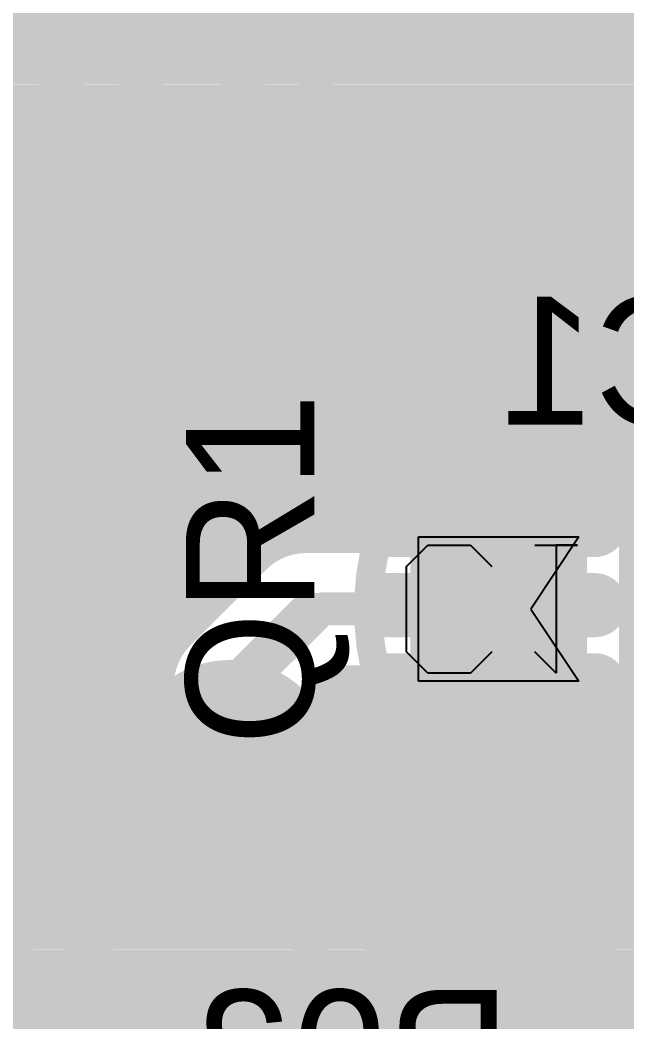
# Model space of a CAD drawing. Header units: millimetres. Extents: x 0.11 to 5.67, y 0.55 to 4.24.
# Drawn here: x 2.8648 to 3.0138, y 1.7963 to 2.0423 of the extents above; entities that cross this region are included whole.
import ezdxf

# ---------------------------------------------------------------- set-up
doc = ezdxf.new("R2010")
doc.units = ezdxf.units.MM
doc.header["$MEASUREMENT"] = 0
for name, color, linetype in [('BottomLayer', 5, 'Continuous'), ('BottomOverlay', 54, 'Continuous'), ('BottomPaste', 16, 'Continuous'), ('BottomSolder', 6, 'Continuous'), ('InternalPlane1', 76, 'Continuous'), ('InternalPlane2', 16, 'Continuous'), ('Mechanical3', 76, 'Continuous'), ('MultiLayer', 9, 'Continuous'), ('TopLayer', 1, 'Continuous'), ('TopOverlay', 2, 'Continuous'), ('TopPaste', 8, 'Continuous'), ('TopSolder', 216, 'Continuous'), ('ViaHoleLayer', 16, 'Continuous')]:
    doc.layers.add(name, color=color, linetype=linetype)

# ---------------------------------------------------------------- blocks, each defined once
blk = doc.blocks.new('AC5032_2_176')
at = {"layer": 'Mechanical3'}
for p, q in [((-0.0479, 0.01967), (-0.05315, 0.01443)), ((-0.03741, 0.01967), (-0.0479, 0.01967)), ((-0.03216, 0.01443), (-0.03741, 0.01967)), ((-0.02166, -0.01181), (-0.02166, 0.01967)), ((-0.02166, 0.01967), (-0.00592, 0.01967)), ((-0.00592, 0.01967), (-0.00067, 0.01443)), ((0.01507, 0.01967), (0.00982, 0.01443)), ((0.01507, -0.01181), (0.01507, 0.01967)), ((-0.05315, 0.01443), (-0.05315, -0.00656)), ((-0.03216, -0.00656), (-0.03216, 0.01443)), ((-0.00067, 0.01443), (-0.00067, 0.00393)), ((-0.00067, 0.00393), (-0.00592, -0.00132)), ((-0.04265, -0.00132), (-0.03216, -0.01181)), ((-0.00592, -0.00132), (-0.02166, -0.00132)), ((-0.01117, -0.00132), (-0.00067, -0.01181)), ((-0.05315, -0.00656), (-0.0479, -0.01181)), ((-0.03741, -0.01181), (-0.03216, -0.00656)), ((-0.0479, -0.01181), (-0.03741, -0.01181)), ((0.00982, -0.01181), (0.02032, -0.01181)), ((0.02032, -0.01181), (0.01507, -0.01181))]:
    blk.add_line(p, q, dxfattribs=at)
at = {"layer": 'TopLayer', "const_width": 0.0124}
for points in [[(-0.11388, 0.03287, 1), (-0.10148, 0.03287, 1)], [(-0.056, 0.03287, 1), (-0.0436, 0.03287, 1)], [(0.0436, 0.03287, 1), (0.056, 0.03287, 1)], [(0.10148, 0.03287, 1), (0.11388, 0.03287, 1)], [(-0.11388, -0.03287, 1), (-0.10148, -0.03287, 1)], [(-0.056, -0.03287, 1), (-0.0436, -0.03287, 1)], [(0.0436, -0.03287, 1), (0.056, -0.03287, 1)], [(0.10148, -0.03287, 1), (0.11388, -0.03287, 1)]]:
    blk.add_lwpolyline(points, format="xyb", close=True, dxfattribs=at)
at = {"layer": 'TopLayer'}
for points in [[(-0.0498, -0.04528), (-0.0498, 0.04528), (-0.10768, -0.04528), (-0.10768, 0.04528)], [(0.10768, -0.04528), (0.10768, 0.04528), (0.0498, -0.04528), (0.0498, 0.04528)], [(-0.0374, -0.03287), (-0.0374, 0.03287), (-0.12008, -0.03287), (-0.12008, 0.03287)], [(0.12008, -0.03287), (0.12008, 0.03287), (0.0374, -0.03287), (0.0374, 0.03287)]]:
    blk.add_solid(points, dxfattribs=at)
at = {"layer": 'TopOverlay', "const_width": 0.00787}
for points in [[(-0.09843, 0.05906), (-0.09843, 0.06299)], [(0.09843, 0.06299), (-0.09843, 0.06299)], [(0.09843, 0.05906), (0.09843, 0.06299)], [(-0.09843, -0.06299), (-0.09843, -0.05906)], [(0.09843, -0.06299), (0.09843, -0.05906)], [(0.09843, -0.06299), (-0.09843, -0.06299)]]:
    blk.add_lwpolyline(points, dxfattribs=at)
at = {"layer": 'TopOverlay', "const_width": 0.00394}
for points in [[(-0.10039, 0.06299, 1), (-0.09646, 0.06299, 1)], [(-0.10039, 0.06299, 1), (-0.09646, 0.06299, 1)], [(0.09646, 0.06299, 1), (0.10039, 0.06299, 1)], [(0.09646, 0.06299, 1), (0.10039, 0.06299, 1)], [(-0.10039, 0.05906, 1), (-0.09646, 0.05906, 1)], [(0.09646, 0.05906, 1), (0.10039, 0.05906, 1)], [(-0.10039, -0.05906, 1), (-0.09646, -0.05906, 1)], [(0.09646, -0.05906, 1), (0.10039, -0.05906, 1)], [(-0.10039, -0.06299, 1), (-0.09646, -0.06299, 1)], [(-0.10039, -0.06299, 1), (-0.09646, -0.06299, 1)], [(0.09646, -0.06299, 1), (0.10039, -0.06299, 1)], [(0.09646, -0.06299, 1), (0.10039, -0.06299, 1)]]:
    blk.add_lwpolyline(points, format="xyb", close=True, dxfattribs=at)
at = {"layer": 'TopPaste', "const_width": 0.0124}
for points in [[(-0.11388, 0.03287, 1), (-0.10148, 0.03287, 1)], [(-0.056, 0.03287, 1), (-0.0436, 0.03287, 1)], [(0.0436, 0.03287, 1), (0.056, 0.03287, 1)], [(0.10148, 0.03287, 1), (0.11388, 0.03287, 1)], [(-0.11388, -0.03287, 1), (-0.10148, -0.03287, 1)], [(-0.056, -0.03287, 1), (-0.0436, -0.03287, 1)], [(0.0436, -0.03287, 1), (0.056, -0.03287, 1)], [(0.10148, -0.03287, 1), (0.11388, -0.03287, 1)]]:
    blk.add_lwpolyline(points, format="xyb", close=True, dxfattribs=at)
at = {"layer": 'TopPaste'}
for points in [[(-0.0498, -0.04528), (-0.0498, 0.04528), (-0.10768, -0.04528), (-0.10768, 0.04528)], [(0.10768, -0.04528), (0.10768, 0.04528), (0.0498, -0.04528), (0.0498, 0.04528)], [(-0.0374, -0.03287), (-0.0374, 0.03287), (-0.12008, -0.03287), (-0.12008, 0.03287)], [(0.12008, -0.03287), (0.12008, 0.03287), (0.0374, -0.03287), (0.0374, 0.03287)]]:
    blk.add_solid(points, dxfattribs=at)
at = {"layer": 'TopSolder', "const_width": 0.01437}
for points in [[(-0.11486, 0.03287, 1), (-0.10049, 0.03287, 1)], [(-0.05699, 0.03287, 1), (-0.04262, 0.03287, 1)], [(0.04262, 0.03287, 1), (0.05699, 0.03287, 1)], [(0.10049, 0.03287, 1), (0.11486, 0.03287, 1)], [(-0.11486, -0.03287, 1), (-0.10049, -0.03287, 1)], [(-0.05699, -0.03287, 1), (-0.04262, -0.03287, 1)], [(0.04262, -0.03287, 1), (0.05699, -0.03287, 1)], [(0.10049, -0.03287, 1), (0.11486, -0.03287, 1)]]:
    blk.add_lwpolyline(points, format="xyb", close=True, dxfattribs=at)
at = {"layer": 'TopSolder'}
for points in [[(-0.0498, -0.04724), (-0.0498, 0.04724), (-0.10768, -0.04724), (-0.10768, 0.04724)], [(0.10768, -0.04724), (0.10768, 0.04724), (0.0498, -0.04724), (0.0498, 0.04724)], [(-0.03543, -0.03287), (-0.03543, 0.03287), (-0.12205, -0.03287), (-0.12205, 0.03287)], [(0.12205, -0.03287), (0.12205, 0.03287), (0.03543, -0.03287), (0.03543, 0.03287)]]:
    blk.add_solid(points, dxfattribs=at)
blk = doc.blocks.new('LQFP48_192')
at = {"layer": 'TopLayer', "const_width": 0.01181}
for points in [[(-0.13976, 0.10827), (-0.19094, 0.10827)], [(-0.13976, 0.08858), (-0.19094, 0.08858)], [(-0.13976, 0.0689), (-0.19094, 0.0689)], [(-0.13976, 0.04921), (-0.19094, 0.04921)], [(-0.13976, 0.02953), (-0.19094, 0.02953)], [(-0.13976, 0.00984), (-0.19094, 0.00984)], [(-0.13976, -0.00984), (-0.19094, -0.00984)], [(-0.13976, -0.02953), (-0.19094, -0.02953)], [(-0.13976, -0.04921), (-0.19094, -0.04921)], [(-0.13976, -0.0689), (-0.19094, -0.0689)], [(-0.13976, -0.08858), (-0.19094, -0.08858)], [(-0.13976, -0.10827), (-0.19094, -0.10827)]]:
    blk.add_lwpolyline(points, dxfattribs=at)
at = {"layer": 'TopLayer', "const_width": 0.00591}
for points in [[(-0.1939, 0.10827, 1), (-0.18799, 0.10827, 1)], [(-0.14272, 0.10827, 1), (-0.13681, 0.10827, 1)], [(-0.1939, 0.08858, 1), (-0.18799, 0.08858, 1)], [(-0.14272, 0.08858, 1), (-0.13681, 0.08858, 1)], [(-0.1939, 0.0689, 1), (-0.18799, 0.0689, 1)], [(-0.14272, 0.0689, 1), (-0.13681, 0.0689, 1)], [(-0.1939, 0.04921, 1), (-0.18799, 0.04921, 1)], [(-0.14272, 0.04921, 1), (-0.13681, 0.04921, 1)], [(-0.1939, 0.02953, 1), (-0.18799, 0.02953, 1)], [(-0.14272, 0.02953, 1), (-0.13681, 0.02953, 1)], [(-0.1939, 0.00984, 1), (-0.18799, 0.00984, 1)], [(-0.14272, 0.00984, 1), (-0.13681, 0.00984, 1)], [(-0.1939, -0.00984, 1), (-0.18799, -0.00984, 1)], [(-0.14272, -0.00984, 1), (-0.13681, -0.00984, 1)], [(-0.1939, -0.02953, 1), (-0.18799, -0.02953, 1)], [(-0.14272, -0.02953, 1), (-0.13681, -0.02953, 1)], [(-0.1939, -0.04921, 1), (-0.18799, -0.04921, 1)], [(-0.14272, -0.04921, 1), (-0.13681, -0.04921, 1)], [(-0.1939, -0.0689, 1), (-0.18799, -0.0689, 1)], [(-0.14272, -0.0689, 1), (-0.13681, -0.0689, 1)], [(-0.1939, -0.08858, 1), (-0.18799, -0.08858, 1)], [(-0.14272, -0.08858, 1), (-0.13681, -0.08858, 1)], [(-0.1939, -0.10827, 1), (-0.18799, -0.10827, 1)], [(-0.14272, -0.10827, 1), (-0.13681, -0.10827, 1)]]:
    blk.add_lwpolyline(points, format="xyb", close=True, dxfattribs=at)
at = {"layer": 'TopPaste', "const_width": 0.01181}
for points in [[(-0.13976, 0.10827), (-0.19094, 0.10827)], [(-0.13976, 0.08858), (-0.19094, 0.08858)], [(-0.13976, 0.0689), (-0.19094, 0.0689)], [(-0.13976, 0.04921), (-0.19094, 0.04921)], [(-0.13976, 0.02953), (-0.19094, 0.02953)], [(-0.13976, 0.00984), (-0.19094, 0.00984)], [(-0.13976, -0.00984), (-0.19094, -0.00984)], [(-0.13976, -0.02953), (-0.19094, -0.02953)], [(-0.13976, -0.04921), (-0.19094, -0.04921)], [(-0.13976, -0.0689), (-0.19094, -0.0689)], [(-0.13976, -0.08858), (-0.19094, -0.08858)], [(-0.13976, -0.10827), (-0.19094, -0.10827)]]:
    blk.add_lwpolyline(points, dxfattribs=at)
at = {"layer": 'TopPaste', "const_width": 0.00591}
for points in [[(-0.1939, 0.10827, 1), (-0.18799, 0.10827, 1)], [(-0.14272, 0.10827, 1), (-0.13681, 0.10827, 1)], [(-0.1939, 0.08858, 1), (-0.18799, 0.08858, 1)], [(-0.14272, 0.08858, 1), (-0.13681, 0.08858, 1)], [(-0.1939, 0.0689, 1), (-0.18799, 0.0689, 1)], [(-0.14272, 0.0689, 1), (-0.13681, 0.0689, 1)], [(-0.1939, 0.04921, 1), (-0.18799, 0.04921, 1)], [(-0.14272, 0.04921, 1), (-0.13681, 0.04921, 1)], [(-0.1939, 0.02953, 1), (-0.18799, 0.02953, 1)], [(-0.14272, 0.02953, 1), (-0.13681, 0.02953, 1)], [(-0.1939, 0.00984, 1), (-0.18799, 0.00984, 1)], [(-0.14272, 0.00984, 1), (-0.13681, 0.00984, 1)], [(-0.1939, -0.00984, 1), (-0.18799, -0.00984, 1)], [(-0.14272, -0.00984, 1), (-0.13681, -0.00984, 1)], [(-0.1939, -0.02953, 1), (-0.18799, -0.02953, 1)], [(-0.14272, -0.02953, 1), (-0.13681, -0.02953, 1)], [(-0.1939, -0.04921, 1), (-0.18799, -0.04921, 1)], [(-0.14272, -0.04921, 1), (-0.13681, -0.04921, 1)], [(-0.1939, -0.0689, 1), (-0.18799, -0.0689, 1)], [(-0.14272, -0.0689, 1), (-0.13681, -0.0689, 1)], [(-0.1939, -0.08858, 1), (-0.18799, -0.08858, 1)], [(-0.14272, -0.08858, 1), (-0.13681, -0.08858, 1)], [(-0.1939, -0.10827, 1), (-0.18799, -0.10827, 1)], [(-0.14272, -0.10827, 1), (-0.13681, -0.10827, 1)]]:
    blk.add_lwpolyline(points, format="xyb", close=True, dxfattribs=at)
at = {"layer": 'TopSolder', "const_width": 0.01575}
for points in [[(-0.13976, 0.10827), (-0.19094, 0.10827)], [(-0.13976, 0.08858), (-0.19094, 0.08858)], [(-0.13976, 0.0689), (-0.19094, 0.0689)], [(-0.13976, 0.04921), (-0.19094, 0.04921)], [(-0.13976, 0.02953), (-0.19094, 0.02953)], [(-0.13976, 0.00984), (-0.19094, 0.00984)], [(-0.13976, -0.00984), (-0.19094, -0.00984)], [(-0.13976, -0.02953), (-0.19094, -0.02953)], [(-0.13976, -0.04921), (-0.19094, -0.04921)], [(-0.13976, -0.0689), (-0.19094, -0.0689)], [(-0.13976, -0.08858), (-0.19094, -0.08858)], [(-0.13976, -0.10827), (-0.19094, -0.10827)]]:
    blk.add_lwpolyline(points, dxfattribs=at)
at = {"layer": 'TopSolder', "const_width": 0.00787}
for points in [[(-0.19488, 0.10827, 1), (-0.18701, 0.10827, 1)], [(-0.1437, 0.10827, 1), (-0.13583, 0.10827, 1)], [(-0.19488, 0.08858, 1), (-0.18701, 0.08858, 1)], [(-0.1437, 0.08858, 1), (-0.13583, 0.08858, 1)], [(-0.19488, 0.0689, 1), (-0.18701, 0.0689, 1)], [(-0.1437, 0.0689, 1), (-0.13583, 0.0689, 1)], [(-0.19488, 0.04921, 1), (-0.18701, 0.04921, 1)], [(-0.1437, 0.04921, 1), (-0.13583, 0.04921, 1)], [(-0.19488, 0.02953, 1), (-0.18701, 0.02953, 1)], [(-0.1437, 0.02953, 1), (-0.13583, 0.02953, 1)], [(-0.19488, 0.00984, 1), (-0.18701, 0.00984, 1)], [(-0.1437, 0.00984, 1), (-0.13583, 0.00984, 1)], [(-0.19488, -0.00984, 1), (-0.18701, -0.00984, 1)], [(-0.1437, -0.00984, 1), (-0.13583, -0.00984, 1)], [(-0.19488, -0.02953, 1), (-0.18701, -0.02953, 1)], [(-0.1437, -0.02953, 1), (-0.13583, -0.02953, 1)], [(-0.19488, -0.04921, 1), (-0.18701, -0.04921, 1)], [(-0.1437, -0.04921, 1), (-0.13583, -0.04921, 1)], [(-0.19488, -0.0689, 1), (-0.18701, -0.0689, 1)], [(-0.1437, -0.0689, 1), (-0.13583, -0.0689, 1)], [(-0.19488, -0.08858, 1), (-0.18701, -0.08858, 1)], [(-0.1437, -0.08858, 1), (-0.13583, -0.08858, 1)], [(-0.19488, -0.10827, 1), (-0.18701, -0.10827, 1)], [(-0.1437, -0.10827, 1), (-0.13583, -0.10827, 1)]]:
    blk.add_lwpolyline(points, format="xyb", close=True, dxfattribs=at)
blk = doc.blocks.new('CC0603_B_278')
at = {"layer": 'BottomLayer'}
for points in [[(-0.05315, -0.01772), (-0.01378, -0.01772), (-0.05315, 0.01772), (-0.01378, 0.01772)], [(0.05315, 0.01772), (0.01378, 0.01772), (0.05315, -0.01772), (0.01378, -0.01772)]]:
    blk.add_solid(points, dxfattribs=at)
at = {"layer": 'BottomOverlay', "const_width": 0.00701}
for points in [[(-0.06031, -0.02558, -0.201181), (-0.06035, 0.02547)], [(0.06042, 0.02547, -0.201181), (0.06038, -0.02558)]]:
    blk.add_lwpolyline(points, format="xyb", dxfattribs=at)
at = {"layer": 'BottomOverlay', "const_width": 0.0035}
for points in [[(-0.0621, 0.02547, 1), (-0.0586, 0.02547, 1)], [(-0.06172, 0.0255, 1), (-0.05821, 0.0255, 1)], [(0.05828, 0.0255, 1), (0.06179, 0.0255, 1)], [(0.05867, 0.02547, 1), (0.06217, 0.02547, 1)], [(-0.06206, -0.02558, 1), (-0.05856, -0.02558, 1)], [(-0.06179, -0.02559, 1), (-0.05829, -0.02559, 1)], [(0.05829, -0.02559, 1), (0.06179, -0.02559, 1)], [(0.05863, -0.02558, 1), (0.06213, -0.02558, 1)]]:
    blk.add_lwpolyline(points, format="xyb", close=True, dxfattribs=at)
at = {"layer": 'BottomOverlay', "const_width": 0.00701}
for points in [[(-0.05996, 0.0255), (0.06004, 0.0255)], [(-0.06004, -0.02559), (0.06004, -0.02559)]]:
    blk.add_lwpolyline(points, dxfattribs=at)
at = {"layer": 'BottomPaste'}
for p, q in [((-0.05315, -0.01772), (-0.05315, 0.01772)), ((-0.05315, 0.01772), (-0.01378, 0.01772)), ((-0.01378, 0.01772), (-0.02559, 0)), ((0.02559, 0), (0.01378, 0.01772)), ((0.01378, 0.01772), (0.05315, 0.01772)), ((0.05315, 0.01772), (0.05315, -0.01772)), ((-0.02559, 0), (-0.01378, -0.01772)), ((0.01378, -0.01772), (0.02559, 0)), ((-0.01378, -0.01772), (-0.05315, -0.01772)), ((0.05315, -0.01772), (0.01378, -0.01772))]:
    blk.add_line(p, q, dxfattribs=at)
at = {"layer": 'BottomSolder'}
for points in [[(-0.05512, -0.01969), (-0.01181, -0.01969), (-0.05512, 0.01969), (-0.01181, 0.01969)], [(0.05512, 0.01969), (0.01181, 0.01969), (0.05512, -0.01969), (0.01181, -0.01969)]]:
    blk.add_solid(points, dxfattribs=at)
at = {"layer": 'Mechanical3'}
for p, q in [((-0.0561, 0.0105), (-0.05085, 0.01575)), ((-0.05085, 0.01575), (-0.04036, 0.01575)), ((-0.04036, 0.01575), (-0.03511, 0.0105)), ((-0.02462, 0.01575), (-0.01412, 0.01575)), ((-0.01412, 0.01575), (-0.01937, 0.01575)), ((-0.01937, 0.01575), (-0.01937, -0.01574)), ((-0.0561, -0.01049), (-0.0561, 0.0105)), ((-0.05085, -0.01574), (-0.0561, -0.01049)), ((-0.03511, -0.01049), (-0.04036, -0.01574)), ((-0.01937, -0.01574), (-0.02462, -0.01049)), ((-0.04036, -0.01574), (-0.05085, -0.01574))]:
    blk.add_line(p, q, dxfattribs=at)

msp = doc.modelspace()

# ---------------------------------------------------------------- linework, layer by layer
at = {"layer": 'BottomLayer', "const_width": 0.00787}
for points in [[(2.9141, 2.0485, -0.198912), (2.90157, 2.04331)], [(2.9141, 2.0485, -0.198912), (2.90157, 2.04331)], [(2.92251, 1.91017, -0.198912), (2.93504, 1.91535)], [(2.92251, 1.91017, -0.198912), (2.93504, 1.91535)], [(2.89862, 1.87894, -0.198912), (2.90381, 1.89146)], [(2.89862, 1.87894, -0.198912), (2.90381, 1.89146)], [(2.94193, 1.85925, -1.513516), (2.89862, 1.87772)], [(2.93692, 1.87446, -0.160474), (2.94193, 1.85925)]]:
    msp.add_lwpolyline(points, format="xyb", dxfattribs=at)
for points in [[(2.91136, 2.04625), (3.0876, 2.04625)], [(2.73372, 2.04331), (2.90157, 2.04331)], [(2.72879, 2.03838), (3.0876, 2.03838)], [(2.72835, 2.03051), (3.0876, 2.03051)], [(2.72835, 2.02263), (3.0876, 2.02263)], [(2.72835, 2.01476), (3.0876, 2.01476)], [(2.72835, 2.00688), (3.0876, 2.00688)], [(2.72835, 1.99901), (3.0876, 1.99901)], [(2.72835, 1.99114), (3.0876, 1.99114)], [(2.72835, 1.98326), (3.27264, 1.98326)], [(2.72835, 1.97539), (3.27264, 1.97539)], [(2.72835, 1.96751), (3.24439, 1.96751)], [(2.72835, 1.95964), (3.23872, 1.95964)], [(2.72835, 1.95177), (3.23651, 1.95177)], [(2.72835, 1.94389), (3.2305, 1.94389)], [(2.72835, 1.93602), (3.22263, 1.93602)], [(2.72835, 1.92814), (2.94882, 1.92814)], [(2.94882, 1.92913), (3.01575, 1.92913)], [(2.94882, 1.91535), (2.94882, 1.92913)], [(3.01575, 1.86614), (3.01575, 1.92913)], [(3.01575, 1.92814), (3.21819, 1.92814)], [(3.01772, 1.92717), (3.08071, 1.92717)], [(3.01772, 1.86811), (3.01772, 1.92717)], [(2.72835, 1.92027), (2.94882, 1.92027)], [(2.93504, 1.91535), (2.94882, 1.91535)], [(2.72835, 1.9124), (2.92524, 1.9124)], [(2.90381, 1.89146), (2.92251, 1.91017)], [(2.72835, 1.90452), (2.91687, 1.90452)], [(2.72835, 1.89665), (2.90899, 1.89665)], [(2.91634, 1.87894), (2.93504, 1.89764)], [(2.93504, 1.89764), (2.98228, 1.89764)], [(2.72835, 1.88877), (2.9016, 1.88877)], [(2.72835, 1.8809), (2.89873, 1.8809)], [(2.91634, 1.85925), (2.91634, 1.87894)], [(2.93692, 1.87446), (2.94238, 1.87992)], [(2.94238, 1.87992), (2.94882, 1.87992)], [(2.94882, 1.86614), (2.94882, 1.87992)], [(2.72835, 1.87303), (2.89477, 1.87303)], [(2.93791, 1.87303), (2.94882, 1.87303)], [(2.94882, 1.86614), (3.01575, 1.86614)], [(3.01772, 1.86811), (3.08071, 1.86811)], [(2.73254, 1.86515), (2.89144, 1.86515)], [(2.94124, 1.86515), (3.08661, 1.86515)], [(2.74041, 1.85728), (2.89082, 1.85728)], [(2.94185, 1.85728), (3.08661, 1.85728)], [(2.74829, 1.8494), (2.89272, 1.8494)], [(2.93996, 1.8494), (3.08661, 1.8494)], [(2.75616, 1.84153), (2.89788, 1.84153)], [(2.9348, 1.84153), (3.08661, 1.84153)], [(2.76404, 1.83366), (3.08465, 1.83366)], [(2.77191, 1.82578), (3.08465, 1.82578)], [(2.77978, 1.81791), (3.08465, 1.81791)], [(2.78766, 1.81003), (3.08465, 1.81003)], [(2.79553, 1.80216), (3.08465, 1.80216)], [(2.80341, 1.79429), (3.08465, 1.79429)]]:
    msp.add_lwpolyline(points, dxfattribs=at)
at = {"layer": 'BottomLayer'}
for points, const_width in [([(2.89961, 2.04331, 1), (2.90354, 2.04331, 1)], 0.00394), ([(2.89961, 2.04331, 1), (2.90354, 2.04331, 1)], 0.00394), ([(2.89961, 2.04331, 1), (2.90354, 2.04331, 1)], 0.00394), ([(2.94685, 1.92913, 1), (2.95079, 1.92913, 1)], 0.00394), ([(2.94685, 1.92913, 1), (2.95079, 1.92913, 1)], 0.00394), ([(2.94685, 1.92814, 1), (2.95079, 1.92814, 1)], 0.00394), ([(3.01378, 1.92913, 1), (3.01772, 1.92913, 1)], 0.00394), ([(3.01378, 1.92913, 1), (3.01772, 1.92913, 1)], 0.00394), ([(3.01378, 1.92814, 1), (3.01772, 1.92814, 1)], 0.00394), ([(3.01575, 1.92717, 1), (3.01968, 1.92717, 1)], 0.00394), ([(3.01575, 1.92717, 1), (3.01968, 1.92717, 1)], 0.00394), ([(2.94685, 1.92027, 1), (2.95079, 1.92027, 1)], 0.00394), ([(2.93307, 1.91535, 1), (2.93701, 1.91535, 1)], 0.00394), ([(2.93307, 1.91535, 1), (2.93701, 1.91535, 1)], 0.00394), ([(2.93307, 1.91535, 1), (2.93701, 1.91535, 1)], 0.00394), ([(2.94685, 1.91535, 1), (2.95079, 1.91535, 1)], 0.00394), ([(2.94685, 1.91535, 1), (2.95079, 1.91535, 1)], 0.00394), ([(2.92327, 1.9124, 1), (2.92721, 1.9124, 1)], 0.00394), ([(2.92054, 1.91017, 1), (2.92448, 1.91017, 1)], 0.00394), ([(2.92054, 1.91017, 1), (2.92448, 1.91017, 1)], 0.00394), ([(2.92054, 1.91017, 1), (2.92448, 1.91017, 1)], 0.00394), ([(2.9149, 1.90452, 1), (2.91884, 1.90452, 1)], 0.00394), ([(2.90703, 1.89665, 1), (2.91096, 1.89665, 1)], 0.00394), ([(2.93307, 1.89764, 1), (2.93701, 1.89764, 1)], 0.00394), ([(2.93307, 1.89764, 1), (2.93701, 1.89764, 1)], 0.00394), ([(2.98031, 1.89764, 1), (2.98425, 1.89764, 1)], 0.00394), ([(2.90184, 1.89146, 1), (2.90578, 1.89146, 1)], 0.00394), ([(2.90184, 1.89146, 1), (2.90578, 1.89146, 1)], 0.00394), ([(2.90184, 1.89146, 1), (2.90578, 1.89146, 1)], 0.00394), ([(2.89964, 1.88877, 1), (2.90357, 1.88877, 1)], 0.00394), ([(2.89676, 1.8809, 1), (2.9007, 1.8809, 1)], 0.00394), ([(2.89665, 1.87894, 1), (2.90059, 1.87894, 1)], 0.00394), ([(2.89665, 1.87894, 1), (2.90059, 1.87894, 1)], 0.00394), ([(2.91437, 1.87894, 1), (2.91831, 1.87894, 1)], 0.00394), ([(2.91437, 1.87894, 1), (2.91831, 1.87894, 1)], 0.00394), ([(2.94041, 1.87992, 1), (2.94435, 1.87992, 1)], 0.00394), ([(2.94041, 1.87992, 1), (2.94435, 1.87992, 1)], 0.00394), ([(2.94685, 1.87992, 1), (2.95079, 1.87992, 1)], 0.00394), ([(2.94685, 1.87992, 1), (2.95079, 1.87992, 1)], 0.00394), ([(2.89665, 1.87772, 1), (2.90059, 1.87772, 1)], 0.00394), ([(2.93495, 1.87446, 1), (2.93889, 1.87446, 1)], 0.00394), ([(2.93495, 1.87446, 1), (2.93889, 1.87446, 1)], 0.00394), ([(2.8928, 1.87303, 1), (2.89674, 1.87303, 1)], 0.00394), ([(2.93594, 1.87303, 1), (2.93987, 1.87303, 1)], 0.00394), ([(2.94685, 1.87303, 1), (2.95079, 1.87303, 1)], 0.00394), ([(2.91043, 1.85925, 1), (2.92224, 1.85925, 1)], 0.01181), ([(2.94685, 1.86614, 1), (2.95079, 1.86614, 1)], 0.00394), ([(2.94685, 1.86614, 1), (2.95079, 1.86614, 1)], 0.00394), ([(3.01378, 1.86614, 1), (3.01772, 1.86614, 1)], 0.00394), ([(3.01378, 1.86614, 1), (3.01772, 1.86614, 1)], 0.00394), ([(3.01575, 1.86811, 1), (3.01968, 1.86811, 1)], 0.00394), ([(3.01575, 1.86811, 1), (3.01968, 1.86811, 1)], 0.00394), ([(2.88947, 1.86515, 1), (2.89341, 1.86515, 1)], 0.00394), ([(2.93927, 1.86515, 1), (2.94321, 1.86515, 1)], 0.00394), ([(2.91437, 1.85925, 1), (2.91831, 1.85925, 1)], 0.00394), ([(2.93996, 1.85925, 1), (2.9439, 1.85925, 1)], 0.00394), ([(2.93996, 1.85925, 1), (2.9439, 1.85925, 1)], 0.00394), ([(2.88886, 1.85728, 1), (2.89279, 1.85728, 1)], 0.00394), ([(2.93988, 1.85728, 1), (2.94382, 1.85728, 1)], 0.00394), ([(2.89075, 1.8494, 1), (2.89469, 1.8494, 1)], 0.00394), ([(2.93799, 1.8494, 1), (2.94193, 1.8494, 1)], 0.00394), ([(2.89591, 1.84153, 1), (2.89985, 1.84153, 1)], 0.00394), ([(2.93283, 1.84153, 1), (2.93677, 1.84153, 1)], 0.00394)]:
    msp.add_lwpolyline(points, format="xyb", close=True, dxfattribs=dict(at, const_width=const_width))
at = {"layer": 'InternalPlane1', "const_width": 0.02591}
msp.add_lwpolyline([(2.90339, 1.85925, 1), (2.92929, 1.85925, 1)], format="xyb", close=True, dxfattribs=at)
at = {"layer": 'InternalPlane2', "const_width": 0.02591}
msp.add_lwpolyline([(3.0215, 1.95768, 1), (3.0474, 1.95768, 1)], format="xyb", close=True, dxfattribs=at)
at = {"layer": 'MultiLayer', "const_width": 0.01181}
msp.add_lwpolyline([(2.91043, 1.85925, 1), (2.92224, 1.85925, 1)], format="xyb", close=True, dxfattribs=at)
at = {"layer": 'TopLayer', "const_width": 0.00787}
for points in [[(2.72146, 2.22466), (2.93135, 2.01476)], [(2.68602, 2.21555), (2.92421, 1.97736)], [(2.70374, 2.21732), (2.92401, 1.99705)], [(2.89986, 2.04625), (2.93767, 2.04625)], [(2.90774, 2.03838), (2.93514, 2.03838)], [(2.91561, 2.03051), (2.93595, 2.03051)], [(2.92348, 2.02263), (2.93594, 2.02263)], [(2.93135, 2.01476), (2.93514, 2.01476)], [(2.87992, 1.9966), (2.91169, 1.96483)], [(2.87992, 1.98906), (2.87992, 1.9966)], [(2.92401, 1.99705), (2.98031, 1.99705)], [(2.87992, 1.99114), (2.88538, 1.99114)], [(2.89048, 1.98398), (2.91876, 1.95571)], [(2.92421, 1.97736), (2.98031, 1.97736)], [(2.82087, 1.97146), (2.87795, 1.97146)], [(2.87795, 1.97146), (2.91142, 1.93799)], [(2.91482, 1.95964), (2.93712, 1.95964)], [(2.92421, 1.95965), (2.93712, 1.95965)], [(2.94095, 1.95768), (2.98031, 1.95768)], [(2.98031, 1.95768), (3.03445, 1.95768)], [(2.98031, 1.95768), (3.01968, 1.95768)], [(2.91876, 1.95571), (2.93712, 1.95571)], [(2.87992, 1.94443), (2.89889, 1.92546)], [(2.91142, 1.93799), (2.98031, 1.93799)], [(2.8791, 1.93602), (2.88834, 1.93602)], [(2.87562, 1.92814), (2.89621, 1.92814)], [(2.85484, 1.86907), (2.90669, 1.92092)], [(2.86754, 1.92027), (2.90604, 1.92027)], [(2.8248, 1.81398), (2.92913, 1.91831)], [(2.92913, 1.91831), (2.98031, 1.91831)], [(2.74025, 1.9124), (2.89817, 1.9124)], [(2.74025, 1.90452), (2.89029, 1.90452)], [(2.97956, 1.89787), (2.98031, 1.89862)], [(2.74025, 1.89665), (2.88242, 1.89665)], [(2.91634, 1.875), (2.93921, 1.89787)], [(2.93921, 1.89787), (2.97956, 1.89787)], [(2.64075, 1.88877), (2.87455, 1.88877)], [(2.64075, 1.8809), (2.86667, 1.8809)], [(2.91634, 1.85925), (2.91634, 1.875)], [(2.8799, 1.84402), (2.89107, 1.85519)], [(2.88529, 1.8494), (2.89272, 1.8494)], [(2.87992, 1.78504), (2.87992, 1.84291)], [(2.87992, 1.84153), (2.89788, 1.84153)], [(2.87992, 1.83366), (2.93595, 1.83366)], [(2.87992, 1.82578), (2.93594, 1.82578)], [(2.87992, 1.81791), (2.93514, 1.81791)], [(2.87992, 1.81003), (2.93768, 1.81003)], [(2.87992, 1.80216), (2.94615, 1.80216)], [(3.01448, 1.80216), (3.02334, 1.80216)], [(2.95472, 1.8002), (3.00591, 1.8002)], [(2.87992, 1.79429), (3.01862, 1.79429)]]:
    msp.add_lwpolyline(points, dxfattribs=at)
for points in [[(2.93768, 2.02657, -0.57735), (2.95472, 2.0561)], [(3.00591, 2.0561, -0.414214), (3.02559, 2.03642)], [(2.93514, 2.01476, -0.157219), (2.93768, 2.02657)], [(2.87992, 1.98906, -0.170128), (2.89048, 1.98398)], [(2.87992, 1.98906, -0.170128), (2.89048, 1.98398)], [(2.92421, 1.95965, -0.198912), (2.91169, 1.96483)], [(2.92421, 1.95965, -0.198912), (2.91169, 1.96483)], [(2.93712, 1.95571, -0.05573), (2.93712, 1.95965)], [(2.87992, 1.94252, -0.414214), (2.85374, 1.91634)], [(2.90669, 1.92092, -0.129538), (2.89889, 1.92546)], [(2.90669, 1.92092, -0.129538), (2.89889, 1.92546)], [(2.93518, 1.84194, -0.626637), (2.89107, 1.85519)], [(2.93768, 1.82972, -0.162493), (2.93518, 1.84194)], [(2.95472, 1.8002, -0.57735), (2.93768, 1.82972)], [(3.02559, 1.81988, -0.414214), (3.00591, 1.8002)]]:
    msp.add_lwpolyline(points, format="xyb", dxfattribs=at)
at = {"layer": 'TopLayer'}
for points, const_width in [([(2.90577, 2.03838, 1), (2.90971, 2.03838, 1)], 0.00394), ([(2.93317, 2.03838, 1), (2.93711, 2.03838, 1)], 0.00394), ([(2.91364, 2.03051, 1), (2.91758, 2.03051, 1)], 0.00394), ([(2.93398, 2.03051, 1), (2.93792, 2.03051, 1)], 0.00394), ([(2.93571, 2.02657, 1), (2.93965, 2.02657, 1)], 0.00394), ([(2.93571, 2.02657, 1), (2.93965, 2.02657, 1)], 0.00394), ([(2.92152, 2.02263, 1), (2.92545, 2.02263, 1)], 0.00394), ([(2.93398, 2.02263, 1), (2.93791, 2.02263, 1)], 0.00394), ([(2.92938, 2.01476, 1), (2.93332, 2.01476, 1)], 0.00394), ([(2.92938, 2.01476, 1), (2.93332, 2.01476, 1)], 0.00394), ([(2.93317, 2.01476, 1), (2.93711, 2.01476, 1)], 0.00394), ([(2.93317, 2.01476, 1), (2.93711, 2.01476, 1)], 0.00394), ([(2.87795, 1.9966, 1), (2.88189, 1.9966, 1)], 0.00394), ([(2.87795, 1.9966, 1), (2.88189, 1.9966, 1)], 0.00394), ([(2.92205, 1.99705, 1), (2.92598, 1.99705, 1)], 0.00394), ([(2.92205, 1.99705, 1), (2.92598, 1.99705, 1)], 0.00394), ([(2.97835, 1.99705, 1), (2.98228, 1.99705, 1)], 0.00394), ([(2.87795, 1.99114, 1), (2.88189, 1.99114, 1)], 0.00394), ([(2.88342, 1.99114, 1), (2.88735, 1.99114, 1)], 0.00394), ([(2.87795, 1.98906, 1), (2.88189, 1.98906, 1)], 0.00394), ([(2.87795, 1.98906, 1), (2.88189, 1.98906, 1)], 0.00394), ([(2.87795, 1.98906, 1), (2.88189, 1.98906, 1)], 0.00394), ([(2.88851, 1.98398, 1), (2.89245, 1.98398, 1)], 0.00394), ([(2.88851, 1.98398, 1), (2.89245, 1.98398, 1)], 0.00394), ([(2.88851, 1.98398, 1), (2.89245, 1.98398, 1)], 0.00394), ([(2.92224, 1.97736, 1), (2.92618, 1.97736, 1)], 0.00394), ([(2.92224, 1.97736, 1), (2.92618, 1.97736, 1)], 0.00394), ([(2.97835, 1.97736, 1), (2.98228, 1.97736, 1)], 0.00394), ([(2.87598, 1.97146, 1), (2.87992, 1.97146, 1)], 0.00394), ([(2.87598, 1.97146, 1), (2.87992, 1.97146, 1)], 0.00394), ([(2.90972, 1.96483, 1), (2.91365, 1.96483, 1)], 0.00394), ([(2.90972, 1.96483, 1), (2.91365, 1.96483, 1)], 0.00394), ([(2.90972, 1.96483, 1), (2.91365, 1.96483, 1)], 0.00394), ([(2.91286, 1.95964, 1), (2.91679, 1.95964, 1)], 0.00394), ([(2.92224, 1.95965, 1), (2.92618, 1.95965, 1)], 0.00394), ([(2.92224, 1.95965, 1), (2.92618, 1.95965, 1)], 0.00394), ([(2.92224, 1.95965, 1), (2.92618, 1.95965, 1)], 0.00394), ([(2.93515, 1.95965, 1), (2.93909, 1.95965, 1)], 0.00394), ([(2.93515, 1.95964, 1), (2.93909, 1.95964, 1)], 0.00394), ([(2.93515, 1.95965, 1), (2.93909, 1.95965, 1)], 0.00394), ([(2.93898, 1.95768, 1), (2.94291, 1.95768, 1)], 0.00394), ([(2.97835, 1.95768, 1), (2.98228, 1.95768, 1)], 0.00394), ([(2.97835, 1.95768, 1), (2.98228, 1.95768, 1)], 0.00394), ([(2.97835, 1.95768, 1), (2.98228, 1.95768, 1)], 0.00394), ([(2.91679, 1.95571, 1), (2.92072, 1.95571, 1)], 0.00394), ([(2.91679, 1.95571, 1), (2.92072, 1.95571, 1)], 0.00394), ([(2.93515, 1.95571, 1), (2.93909, 1.95571, 1)], 0.00394), ([(2.93515, 1.95571, 1), (2.93909, 1.95571, 1)], 0.00394), ([(2.87795, 1.94443, 1), (2.88189, 1.94443, 1)], 0.00394), ([(2.87795, 1.94252, 1), (2.88189, 1.94252, 1)], 0.00394), ([(2.90945, 1.93799, 1), (2.91339, 1.93799, 1)], 0.00394), ([(2.90945, 1.93799, 1), (2.91339, 1.93799, 1)], 0.00394), ([(2.97835, 1.93799, 1), (2.98228, 1.93799, 1)], 0.00394), ([(2.87713, 1.93602, 1), (2.88107, 1.93602, 1)], 0.00394), ([(2.88637, 1.93602, 1), (2.8903, 1.93602, 1)], 0.00394), ([(2.87365, 1.92814, 1), (2.87759, 1.92814, 1)], 0.00394), ([(2.89424, 1.92814, 1), (2.89818, 1.92814, 1)], 0.00394), ([(2.89692, 1.92546, 1), (2.90086, 1.92546, 1)], 0.00394), ([(2.89692, 1.92546, 1), (2.90086, 1.92546, 1)], 0.00394), ([(2.89692, 1.92546, 1), (2.90086, 1.92546, 1)], 0.00394), ([(2.86557, 1.92027, 1), (2.86951, 1.92027, 1)], 0.00394), ([(2.90407, 1.92027, 1), (2.90801, 1.92027, 1)], 0.00394), ([(2.90472, 1.92092, 1), (2.90866, 1.92092, 1)], 0.00394), ([(2.90472, 1.92092, 1), (2.90866, 1.92092, 1)], 0.00394), ([(2.90472, 1.92092, 1), (2.90866, 1.92092, 1)], 0.00394), ([(2.92717, 1.91831, 1), (2.9311, 1.91831, 1)], 0.00394), ([(2.92717, 1.91831, 1), (2.9311, 1.91831, 1)], 0.00394), ([(2.97835, 1.91831, 1), (2.98228, 1.91831, 1)], 0.00394), ([(2.8962, 1.9124, 1), (2.90014, 1.9124, 1)], 0.00394), ([(2.88833, 1.90452, 1), (2.89226, 1.90452, 1)], 0.00394), ([(2.97835, 1.89862, 1), (2.98228, 1.89862, 1)], 0.00394), ([(2.88045, 1.89665, 1), (2.88439, 1.89665, 1)], 0.00394), ([(2.93724, 1.89787, 1), (2.94118, 1.89787, 1)], 0.00394), ([(2.93724, 1.89787, 1), (2.94118, 1.89787, 1)], 0.00394), ([(2.97759, 1.89787, 1), (2.98153, 1.89787, 1)], 0.00394), ([(2.97759, 1.89787, 1), (2.98153, 1.89787, 1)], 0.00394), ([(2.87258, 1.88877, 1), (2.87651, 1.88877, 1)], 0.00394), ([(2.8647, 1.8809, 1), (2.86864, 1.8809, 1)], 0.00394), ([(2.91437, 1.875, 1), (2.91831, 1.875, 1)], 0.00394), ([(2.91437, 1.875, 1), (2.91831, 1.875, 1)], 0.00394), ([(2.91043, 1.85925, 1), (2.92224, 1.85925, 1)], 0.01181), ([(2.91437, 1.85925, 1), (2.91831, 1.85925, 1)], 0.00394), ([(2.8891, 1.85519, 1), (2.89304, 1.85519, 1)], 0.00394), ([(2.8891, 1.85519, 1), (2.89304, 1.85519, 1)], 0.00394), ([(2.88332, 1.8494, 1), (2.88725, 1.8494, 1)], 0.00394), ([(2.89075, 1.8494, 1), (2.89469, 1.8494, 1)], 0.00394), ([(2.87793, 1.84402, 1), (2.88187, 1.84402, 1)], 0.00394), ([(2.87795, 1.84291, 1), (2.88189, 1.84291, 1)], 0.00394), ([(2.87795, 1.84153, 1), (2.88189, 1.84153, 1)], 0.00394), ([(2.89591, 1.84153, 1), (2.89985, 1.84153, 1)], 0.00394), ([(2.93321, 1.84194, 1), (2.93715, 1.84194, 1)], 0.00394), ([(2.93321, 1.84194, 1), (2.93715, 1.84194, 1)], 0.00394), ([(2.87795, 1.83366, 1), (2.88189, 1.83366, 1)], 0.00394), ([(2.93398, 1.83366, 1), (2.93792, 1.83366, 1)], 0.00394), ([(2.93571, 1.82972, 1), (2.93965, 1.82972, 1)], 0.00394), ([(2.93571, 1.82972, 1), (2.93965, 1.82972, 1)], 0.00394), ([(2.87795, 1.82578, 1), (2.88189, 1.82578, 1)], 0.00394), ([(2.93398, 1.82578, 1), (2.93791, 1.82578, 1)], 0.00394), ([(2.87795, 1.81791, 1), (2.88189, 1.81791, 1)], 0.00394), ([(2.93317, 1.81791, 1), (2.93711, 1.81791, 1)], 0.00394), ([(2.87795, 1.81003, 1), (2.88189, 1.81003, 1)], 0.00394), ([(2.93571, 1.81003, 1), (2.93965, 1.81003, 1)], 0.00394), ([(2.87795, 1.80216, 1), (2.88189, 1.80216, 1)], 0.00394), ([(2.94419, 1.80216, 1), (2.94812, 1.80216, 1)], 0.00394), ([(3.01251, 1.80216, 1), (3.01644, 1.80216, 1)], 0.00394), ([(2.95276, 1.8002, 1), (2.95669, 1.8002, 1)], 0.00394), ([(2.95276, 1.8002, 1), (2.95669, 1.8002, 1)], 0.00394), ([(3.00394, 1.8002, 1), (3.00787, 1.8002, 1)], 0.00394), ([(3.00394, 1.8002, 1), (3.00787, 1.8002, 1)], 0.00394), ([(2.87795, 1.79429, 1), (2.88189, 1.79429, 1)], 0.00394)]:
    msp.add_lwpolyline(points, format="xyb", close=True, dxfattribs=dict(at, const_width=const_width))
at = {"layer": 'ViaHoleLayer', "const_width": 0.00591}
msp.add_lwpolyline([(2.91339, 1.85925, 1), (2.91929, 1.85925, 1)], format="xyb", close=True, dxfattribs=at)

# ---------------------------------------------------------------- block references
msp.add_blockref('LQFP48_192', (3.14567, 1.92815))
for name, p, rotation in [('AC5032_2_176', (2.82087, 1.89272), 270), ('CC0603_B_278', (3.01575, 1.89764), 360)]:
    msp.add_blockref(name, p, dxfattribs=dict(rotation=rotation))

# ---------------------------------------------------------------- texts
at = {"layer": 'BottomOverlay', "text_generation_flag": 2}
for s, p in [('C1', (3.03642, 1.94291)), ('R92', (2.98524, 1.77264))]:
    msp.add_text(s, height=0.031496, dxfattribs=at).set_placement(p)
at = {"layer": 'TopOverlay'}
msp.add_text('QR1', height=0.031496, rotation=90, dxfattribs=at).set_placement((2.93701, 1.86417))

doc.saveas('drawing.dxf')
